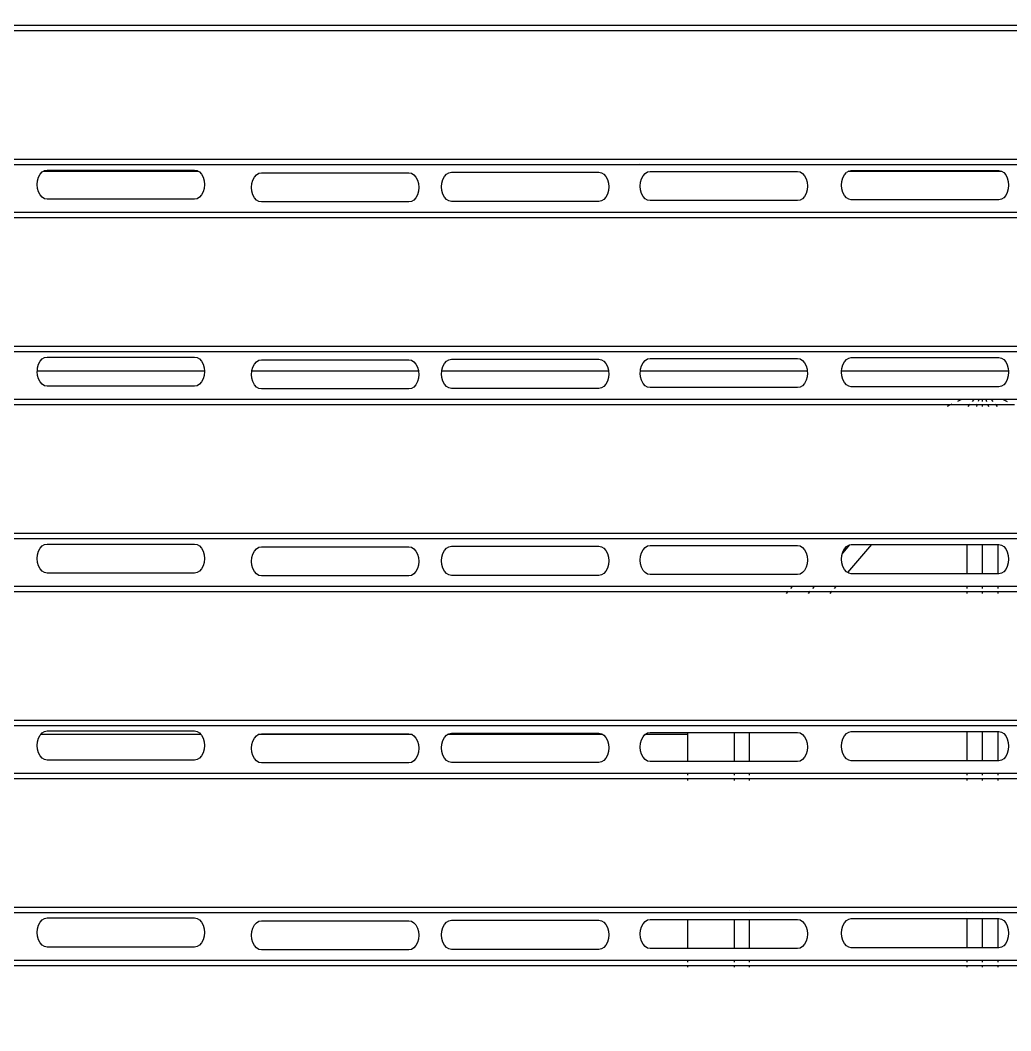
# Model space of a CAD drawing. Header units: inches. Extents: x 236662 to 497023, y -248575 to 81795.
# Drawn here: x 293274.3 to 293571.9, y -97910 to -97606.3 of the extents above; entities that cross this region are included whole.
import ezdxf

# ---------------------------------------------------------------- set-up
doc = ezdxf.new("R2010")
doc.units = ezdxf.units.IN
doc.header["$LTSCALE"] = 10
doc.header["$MEASUREMENT"] = 0
doc.layers.add('02. HP_BE TONG', color=1, linetype='Continuous', lineweight=35)
doc.layers.add('06. HP_THAY 1', color=134, linetype='Continuous', lineweight=15)
doc.layers.add('04. HP_CUA', color=153, linetype='Continuous')

# ---------------------------------------------------------------- blocks, each defined once
blk = doc.blocks.new('KHUNG TEN A-3')
at = {"layer": '02. HP_BE TONG', "color": 1, "const_width": 0.5}
blk.add_lwpolyline([(15, 5), (415, 5), (415, 292), (15, 292)], close=True, dxfattribs=at)
at = {"layer": '06. HP_THAY 1'}
blk.add_lwpolyline([(0, 297), (420, 297), (420, 0), (0, 0)], close=True, dxfattribs=at)
at = {"layer": 'Defpoints'}
blk.add_lwpolyline([(0, 0), (420, 0), (420, 297), (0, 297)], close=True, dxfattribs=at)

msp = doc.modelspace()

# ---------------------------------------------------------------- linework, layer by layer
at = {"layer": '04. HP_CUA'}
for p, q in [((293710.44, -97607.91), (293110.44, -97607.91)), ((293710.44, -97609.57), (293110.44, -97609.57)), ((295395.9, -97649.79), (292919.53, -97649.79)), ((293460.44, -97648.24), (293110.44, -97648.24)), ((293460.44, -97648.15), (293460.44, -97648.24)), ((293710.44, -97648.24), (293460.44, -97648.24)), ((293460.44, -97649.3), (293460.44, -97649.32)), ((293279.55, -97654.62), (293279.84, -97653.56)), ((293279.84, -97653.56), (293280.31, -97652.65)), ((293280.31, -97652.65), (293280.91, -97651.95)), ((293280.91, -97651.95), (293281.31, -97651.71)), ((293281.31, -97651.71), (293281.62, -97651.52)), ((293281.31, -97651.71), (293327.79, -97651.71)), ((293281.62, -97651.52), (293282.38, -97651.37)), ((293282.38, -97651.37), (293326.72, -97651.37)), ((293326.72, -97651.37), (293327.48, -97651.52)), ((293327.48, -97651.52), (293327.79, -97651.71)), ((293327.79, -97651.71), (293328.18, -97651.95)), ((293328.18, -97651.95), (293328.79, -97652.65)), ((293328.79, -97652.65), (293329.26, -97653.56)), ((293329.26, -97653.56), (293329.55, -97654.62)), ((293344.24, -97654.39), (293344.71, -97653.48)), ((293344.71, -97653.48), (293345.31, -97652.78)), ((293345.31, -97652.78), (293346.02, -97652.35)), ((293346.02, -97652.35), (293346.78, -97652.2)), ((293346.78, -97652.2), (293391.12, -97652.2)), ((293391.12, -97652.2), (293391.88, -97652.35)), ((293391.88, -97652.35), (293392.59, -97652.78)), ((293392.59, -97652.78), (293393.19, -97653.48)), ((293393.19, -97653.48), (293393.66, -97654.39)), ((293401.32, -97654.23), (293401.79, -97653.32)), ((293401.79, -97653.32), (293402.39, -97652.63)), ((293402.39, -97652.63), (293403.1, -97652.19)), ((293403.1, -97652.19), (293403.86, -97652.04)), ((293403.86, -97652.04), (293448.2, -97652.04)), ((293448.2, -97652.04), (293448.96, -97652.19)), ((293448.96, -97652.19), (293449.66, -97652.63)), ((293449.66, -97652.63), (293450.27, -97653.32)), ((293450.27, -97653.32), (293450.74, -97654.23)), ((293461.01, -97653.99), (293461.48, -97653.08)), ((293461.48, -97653.08), (293462.08, -97652.38)), ((293462.08, -97652.38), (293462.79, -97651.95)), ((293462.79, -97651.95), (293463.55, -97651.8)), ((293463.55, -97651.8), (293507.89, -97651.8)), ((293507.89, -97651.8), (293508.65, -97651.95)), ((293508.65, -97651.95), (293509.35, -97652.38)), ((293509.35, -97652.38), (293509.96, -97653.08)), ((293509.96, -97653.08), (293510.43, -97653.99)), ((293521.48, -97653.73), (293521.95, -97652.82)), ((293521.95, -97652.82), (293522.56, -97652.13)), ((293523.26, -97651.69), (293522.56, -97652.13)), ((293523.26, -97651.69), (293524.02, -97651.54)), ((293523.26, -97651.69), (293569.12, -97651.69)), ((293524.02, -97651.54), (293568.36, -97651.54)), ((293568.36, -97651.54), (293569.12, -97651.69)), ((293569.12, -97651.69), (293569.19, -97651.71)), ((293569.19, -97651.71), (293569.83, -97652.13)), ((293569.83, -97652.13), (293570.44, -97652.82)), ((293570.44, -97652.82), (293570.9, -97653.73)), ((293279.45, -97655.75), (293279.55, -97654.62)), ((293279.55, -97656.88), (293279.45, -97655.75)), ((293329.55, -97654.62), (293329.65, -97655.75)), ((293329.65, -97655.75), (293329.55, -97656.88)), ((293343.85, -97656.58), (293343.95, -97655.45)), ((293343.95, -97657.71), (293343.85, -97656.58)), ((293343.95, -97655.45), (293344.24, -97654.39)), ((293393.66, -97654.39), (293393.95, -97655.45)), ((293393.95, -97655.45), (293394.05, -97656.58)), ((293394.05, -97656.58), (293393.95, -97657.71)), ((293400.93, -97656.42), (293401.03, -97655.29)), ((293401.03, -97657.56), (293400.93, -97656.42)), ((293401.03, -97655.29), (293401.32, -97654.23)), ((293450.74, -97654.23), (293451.03, -97655.29)), ((293451.03, -97655.29), (293451.13, -97656.42)), ((293451.13, -97656.42), (293451.03, -97657.56)), ((293460.62, -97656.18), (293460.72, -97655.05)), ((293460.72, -97657.31), (293460.62, -97656.18)), ((293460.72, -97655.05), (293461.01, -97653.99)), ((293510.43, -97653.99), (293510.72, -97655.05)), ((293510.72, -97655.05), (293510.82, -97656.18)), ((293510.82, -97656.18), (293510.72, -97657.31)), ((293521.09, -97655.92), (293521.19, -97654.79)), ((293521.19, -97657.06), (293521.09, -97655.92)), ((293521.19, -97654.79), (293521.48, -97653.73)), ((293570.9, -97653.73), (293571.2, -97654.79)), ((293571.2, -97654.79), (293571.3, -97655.92)), ((293571.3, -97655.92), (293571.2, -97657.06)), ((293279.84, -97657.94), (293279.55, -97656.88)), ((293280.31, -97658.85), (293279.84, -97657.94)), ((293280.91, -97659.55), (293280.31, -97658.85)), ((293281.62, -97659.98), (293280.91, -97659.55)), ((293328.18, -97659.55), (293327.48, -97659.98)), ((293328.79, -97658.85), (293328.18, -97659.55)), ((293329.26, -97657.94), (293328.79, -97658.85)), ((293329.55, -97656.88), (293329.26, -97657.94)), ((293344.24, -97658.77), (293343.95, -97657.71)), ((293344.71, -97659.68), (293344.24, -97658.77)), ((293393.66, -97658.77), (293393.19, -97659.68)), ((293393.95, -97657.71), (293393.66, -97658.77)), ((293401.32, -97658.61), (293401.03, -97657.56)), ((293401.79, -97659.52), (293401.32, -97658.61)), ((293402.39, -97660.22), (293401.79, -97659.52)), ((293450.27, -97659.52), (293449.66, -97660.22)), ((293450.74, -97658.61), (293450.27, -97659.52)), ((293451.03, -97657.56), (293450.74, -97658.61)), ((293461.01, -97658.37), (293460.72, -97657.31)), ((293461.48, -97659.28), (293461.01, -97658.37)), ((293462.08, -97659.98), (293461.48, -97659.28)), ((293509.96, -97659.28), (293509.35, -97659.98)), ((293510.43, -97658.37), (293509.96, -97659.28)), ((293510.72, -97657.31), (293510.43, -97658.37)), ((293521.48, -97658.11), (293521.19, -97657.06)), ((293521.95, -97659.02), (293521.48, -97658.11)), ((293522.56, -97659.72), (293521.95, -97659.02)), ((293570.44, -97659.02), (293569.83, -97659.72)), ((293570.9, -97658.11), (293570.44, -97659.02)), ((293571.2, -97657.06), (293570.9, -97658.11)), ((293282.38, -97660.13), (293281.62, -97659.98)), ((293326.72, -97660.13), (293282.38, -97660.13)), ((293327.48, -97659.98), (293326.72, -97660.13)), ((293345.31, -97660.38), (293344.71, -97659.68)), ((293346.02, -97660.81), (293345.31, -97660.38)), ((293346.78, -97660.96), (293346.02, -97660.81)), ((293391.12, -97660.96), (293346.78, -97660.96)), ((293391.88, -97660.81), (293391.12, -97660.96)), ((293392.59, -97660.38), (293391.88, -97660.81)), ((293393.19, -97659.68), (293392.59, -97660.38)), ((293403.1, -97660.65), (293402.39, -97660.22)), ((293403.86, -97660.8), (293403.1, -97660.65)), ((293448.2, -97660.8), (293403.86, -97660.8)), ((293448.96, -97660.65), (293448.2, -97660.8)), ((293449.66, -97660.22), (293448.96, -97660.65)), ((293462.79, -97660.41), (293462.08, -97659.98)), ((293463.55, -97660.56), (293462.79, -97660.41)), ((293507.89, -97660.56), (293463.55, -97660.56)), ((293508.65, -97660.41), (293507.89, -97660.56)), ((293509.35, -97659.98), (293508.65, -97660.41)), ((293523.26, -97660.16), (293522.56, -97659.72)), ((293524.02, -97660.3), (293523.26, -97660.16)), ((293568.36, -97660.3), (293524.02, -97660.3)), ((293569.12, -97660.16), (293568.36, -97660.3)), ((293569.83, -97659.72), (293569.12, -97660.16)), ((295393.26, -97664.1), (292927.62, -97664.1)), ((295391.84, -97665.76), (292929.03, -97665.76)), ((295358.82, -97704.43), (292962.05, -97704.43)), ((295396.55, -97705.98), (292918.88, -97705.98)), ((293280.31, -97708.84), (293280.91, -97708.14)), ((293280.91, -97708.14), (293281.62, -97707.71)), ((293281.62, -97707.71), (293282.38, -97707.56)), ((293282.38, -97707.56), (293326.72, -97707.56)), ((293326.72, -97707.56), (293327.48, -97707.71)), ((293327.48, -97707.71), (293328.18, -97708.14)), ((293328.18, -97708.14), (293328.79, -97708.84)), ((293403.1, -97708.38), (293403.86, -97708.23)), ((293403.86, -97708.23), (293448.2, -97708.23)), ((293448.2, -97708.23), (293448.96, -97708.38)), ((293462.08, -97708.57), (293462.79, -97708.14)), ((293462.79, -97708.14), (293463.55, -97707.99)), ((293463.55, -97707.99), (293507.89, -97707.99)), ((293507.89, -97707.99), (293508.65, -97708.14)), ((293508.65, -97708.14), (293509.35, -97708.57)), ((293522.56, -97708.32), (293523.26, -97707.88)), ((293523.26, -97707.88), (293524.02, -97707.73)), ((293524.02, -97707.73), (293568.36, -97707.73)), ((293568.36, -97707.73), (293569.12, -97707.88)), ((293569.12, -97707.88), (293569.83, -97708.32)), ((293279.46, -97711.79), (293279.55, -97710.81)), ((293279.55, -97710.81), (293279.84, -97709.75)), ((293279.84, -97709.75), (293280.31, -97708.84)), ((293328.79, -97708.84), (293329.26, -97709.75)), ((293329.26, -97709.75), (293329.55, -97710.81)), ((293329.55, -97710.81), (293329.64, -97711.79)), ((293343.95, -97711.64), (293344.24, -97710.58)), ((293344.24, -97710.58), (293344.71, -97709.67)), ((293344.71, -97709.67), (293345.31, -97708.97)), ((293345.31, -97708.97), (293346.02, -97708.54)), ((293346.02, -97708.54), (293346.78, -97708.39)), ((293346.78, -97708.39), (293391.12, -97708.39)), ((293391.12, -97708.39), (293391.88, -97708.54)), ((293391.88, -97708.54), (293392.59, -97708.97)), ((293392.59, -97708.97), (293393.19, -97709.67)), ((293393.19, -97709.67), (293393.66, -97710.58)), ((293393.66, -97710.58), (293393.95, -97711.64)), ((293401.03, -97711.48), (293401.32, -97710.42)), ((293401.32, -97710.42), (293401.79, -97709.51)), ((293401.79, -97709.51), (293402.39, -97708.82)), ((293402.39, -97708.82), (293403.1, -97708.38)), ((293448.96, -97708.38), (293449.66, -97708.82)), ((293449.66, -97708.82), (293450.27, -97709.51)), ((293450.27, -97709.51), (293450.74, -97710.42)), ((293450.74, -97710.42), (293451.03, -97711.48)), ((293460.67, -97711.79), (293460.72, -97711.24)), ((293460.72, -97711.24), (293461.01, -97710.18)), ((293461.01, -97710.18), (293461.48, -97709.27)), ((293461.48, -97709.27), (293462.08, -97708.57)), ((293509.35, -97708.57), (293509.96, -97709.27)), ((293509.96, -97709.27), (293510.43, -97710.18)), ((293510.43, -97710.18), (293510.72, -97711.24)), ((293510.72, -97711.24), (293510.77, -97711.79)), ((293521.12, -97711.79), (293521.19, -97710.98)), ((293521.19, -97710.98), (293521.48, -97709.92)), ((293521.48, -97709.92), (293521.95, -97709.01)), ((293521.95, -97709.01), (293522.56, -97708.32)), ((293569.83, -97708.32), (293570.44, -97709.01)), ((293570.44, -97709.01), (293570.9, -97709.92)), ((293570.9, -97709.92), (293571.2, -97710.98)), ((293571.2, -97710.98), (293571.27, -97711.79)), ((293279.45, -97711.94), (293279.46, -97711.79)), ((293279.55, -97713.07), (293279.45, -97711.94)), ((293329.64, -97711.79), (293279.46, -97711.79)), ((293279.84, -97714.13), (293279.55, -97713.07)), ((293280.31, -97715.04), (293279.84, -97714.13)), ((293329.26, -97714.13), (293328.79, -97715.04)), ((293329.55, -97713.07), (293329.26, -97714.13)), ((293329.65, -97711.94), (293329.55, -97713.07)), ((293329.64, -97711.79), (293329.65, -97711.94)), ((293343.85, -97712.77), (293343.93, -97711.79)), ((293343.95, -97713.9), (293343.85, -97712.77)), ((293343.93, -97711.79), (293343.95, -97711.64)), ((293393.97, -97711.79), (293343.93, -97711.79)), ((293344.24, -97714.96), (293343.95, -97713.9)), ((293393.95, -97713.9), (293393.66, -97714.96)), ((293393.95, -97711.64), (293393.97, -97711.79)), ((293394.05, -97712.77), (293393.95, -97713.9)), ((293393.97, -97711.79), (293394.05, -97712.77)), ((293400.93, -97712.61), (293401, -97711.79)), ((293401.03, -97713.75), (293400.93, -97712.61)), ((293401, -97711.79), (293401.03, -97711.48)), ((293451.06, -97711.79), (293401, -97711.79)), ((293401.32, -97714.8), (293401.03, -97713.75)), ((293451.03, -97713.75), (293450.74, -97714.8)), ((293451.03, -97711.48), (293451.06, -97711.79)), ((293451.13, -97712.61), (293451.03, -97713.75)), ((293451.06, -97711.79), (293451.13, -97712.61)), ((293460.62, -97712.37), (293460.67, -97711.79)), ((293460.72, -97713.5), (293460.62, -97712.37)), ((293510.77, -97711.79), (293460.67, -97711.79)), ((293461.01, -97714.56), (293460.72, -97713.5)), ((293510.72, -97713.5), (293510.43, -97714.56)), ((293510.82, -97712.37), (293510.72, -97713.5)), ((293510.77, -97711.79), (293510.82, -97712.37)), ((293521.09, -97712.11), (293521.12, -97711.79)), ((293521.19, -97713.25), (293521.09, -97712.11)), ((293571.27, -97711.79), (293521.12, -97711.79)), ((293521.48, -97714.3), (293521.19, -97713.25)), ((293521.95, -97715.21), (293521.48, -97714.3)), ((293570.9, -97714.3), (293570.44, -97715.21)), ((293571.2, -97713.25), (293570.9, -97714.3)), ((293571.3, -97712.11), (293571.2, -97713.25)), ((293571.27, -97711.79), (293571.3, -97712.11)), ((293280.91, -97715.74), (293280.31, -97715.04)), ((293281.62, -97716.17), (293280.91, -97715.74)), ((293282.38, -97716.32), (293281.62, -97716.17)), ((293326.72, -97716.32), (293282.38, -97716.32)), ((293327.48, -97716.17), (293326.72, -97716.32)), ((293328.18, -97715.74), (293327.48, -97716.17)), ((293328.79, -97715.04), (293328.18, -97715.74)), ((293344.71, -97715.87), (293344.24, -97714.96)), ((293345.31, -97716.57), (293344.71, -97715.87)), ((293346.02, -97717), (293345.31, -97716.57)), ((293346.78, -97717.15), (293346.02, -97717)), ((293391.12, -97717.15), (293346.78, -97717.15)), ((293391.88, -97717), (293391.12, -97717.15)), ((293392.59, -97716.57), (293391.88, -97717)), ((293393.19, -97715.87), (293392.59, -97716.57)), ((293393.66, -97714.96), (293393.19, -97715.87)), ((293401.79, -97715.71), (293401.32, -97714.8)), ((293402.39, -97716.41), (293401.79, -97715.71)), ((293403.1, -97716.84), (293402.39, -97716.41)), ((293403.86, -97716.99), (293403.1, -97716.84)), ((293448.2, -97716.99), (293403.86, -97716.99)), ((293448.96, -97716.84), (293448.2, -97716.99)), ((293449.66, -97716.41), (293448.96, -97716.84)), ((293450.27, -97715.71), (293449.66, -97716.41)), ((293450.74, -97714.8), (293450.27, -97715.71)), ((293461.48, -97715.47), (293461.01, -97714.56)), ((293462.08, -97716.17), (293461.48, -97715.47)), ((293462.79, -97716.6), (293462.08, -97716.17)), ((293463.55, -97716.75), (293462.79, -97716.6)), ((293507.89, -97716.75), (293463.55, -97716.75)), ((293508.65, -97716.6), (293507.89, -97716.75)), ((293509.35, -97716.17), (293508.65, -97716.6)), ((293509.96, -97715.47), (293509.35, -97716.17)), ((293510.43, -97714.56), (293509.96, -97715.47)), ((293522.56, -97715.91), (293521.95, -97715.21)), ((293523.26, -97716.35), (293522.56, -97715.91)), ((293524.02, -97716.49), (293523.26, -97716.35)), ((293568.36, -97716.49), (293524.02, -97716.49)), ((293569.12, -97716.35), (293568.36, -97716.49)), ((293569.83, -97715.91), (293569.12, -97716.35)), ((293570.44, -97715.21), (293569.83, -97715.91)), ((293557.16, -97720.29), (292972.67, -97720.29)), ((293557.16, -97720.29), (293555.96, -97720.88)), ((293560.83, -97720.29), (293557.16, -97720.29)), ((293560.83, -97720.29), (293560.33, -97720.88)), ((293562.35, -97720.29), (293560.83, -97720.29)), ((293562.35, -97720.29), (293562.14, -97720.88)), ((293563.42, -97720.29), (293562.35, -97720.29)), ((293563.42, -97720.88), (293563.42, -97720.29)), ((293564.5, -97720.29), (293563.42, -97720.29)), ((293564.5, -97720.29), (293564.7, -97720.88)), ((293566.02, -97720.29), (293564.5, -97720.29)), ((293566.02, -97720.29), (293566.52, -97720.88)), ((293569.68, -97720.29), (293566.02, -97720.29)), ((293569.68, -97720.29), (293570.89, -97720.88)), ((294154.18, -97720.29), (293569.68, -97720.29)), ((293553.74, -97721.95), (292976.09, -97721.95)), ((293553.74, -97721.95), (293552.84, -97722.39)), ((293554.24, -97721.71), (293553.74, -97721.95)), ((293559.41, -97721.95), (293553.74, -97721.95)), ((293559.41, -97721.95), (293559.04, -97722.39)), ((293559.62, -97721.71), (293559.41, -97721.95)), ((293561.76, -97721.95), (293559.41, -97721.95)), ((293561.76, -97721.95), (293561.61, -97722.39)), ((293561.85, -97721.71), (293561.76, -97721.95)), ((293563.42, -97721.95), (293561.76, -97721.95)), ((293563.42, -97721.95), (293563.42, -97721.71)), ((293563.42, -97722.39), (293563.42, -97721.95)), ((293565.08, -97721.95), (293563.42, -97721.95)), ((293565, -97721.71), (293565.08, -97721.95)), ((293565.08, -97721.95), (293565.24, -97722.39)), ((293567.43, -97721.95), (293565.08, -97721.95)), ((293567.23, -97721.71), (293567.43, -97721.95)), ((293567.43, -97721.95), (293567.81, -97722.39)), ((293573.1, -97721.95), (293567.43, -97721.95)), ((295396.55, -97762.17), (292918.88, -97762.17)), ((293519.8, -97760.62), (293010.03, -97760.62)), ((293519.88, -97760.53), (293519.8, -97760.62)), ((293526.39, -97760.62), (293519.8, -97760.62)), ((293526.47, -97760.53), (293526.39, -97760.62)), ((293532.99, -97760.62), (293526.39, -97760.62)), ((293532.99, -97760.62), (293533.07, -97760.53)), ((293558.76, -97760.62), (293532.99, -97760.62)), ((293558.76, -97760.53), (293558.76, -97760.62)), ((293563.42, -97760.62), (293558.76, -97760.62)), ((293563.42, -97760.62), (293563.42, -97760.53)), ((293568.09, -97760.62), (293563.42, -97760.62)), ((293568.09, -97760.53), (293568.09, -97760.62)), ((293593.86, -97760.62), (293568.09, -97760.62)), ((293279.84, -97765.94), (293280.31, -97765.03)), ((293280.31, -97765.03), (293280.91, -97764.33)), ((293280.91, -97764.33), (293281.62, -97763.9)), ((293281.62, -97763.9), (293282.38, -97763.75)), ((293282.38, -97763.75), (293326.72, -97763.75)), ((293326.72, -97763.75), (293327.48, -97763.9)), ((293327.48, -97763.9), (293328.18, -97764.33)), ((293328.18, -97764.33), (293328.79, -97765.03)), ((293328.79, -97765.03), (293329.26, -97765.94)), ((293344.24, -97766.77), (293344.71, -97765.86)), ((293344.71, -97765.86), (293345.31, -97765.16)), ((293345.31, -97765.16), (293346.02, -97764.73)), ((293346.02, -97764.73), (293346.78, -97764.58)), ((293346.78, -97764.58), (293391.12, -97764.58)), ((293391.12, -97764.58), (293391.88, -97764.73)), ((293391.88, -97764.73), (293392.59, -97765.16)), ((293392.59, -97765.16), (293393.19, -97765.86)), ((293393.19, -97765.86), (293393.66, -97766.77)), ((293401.32, -97766.61), (293401.79, -97765.7)), ((293401.79, -97765.7), (293402.39, -97765.01)), ((293402.39, -97765.01), (293403.1, -97764.57)), ((293403.1, -97764.57), (293403.86, -97764.42)), ((293403.86, -97764.42), (293448.2, -97764.42)), ((293448.2, -97764.42), (293448.96, -97764.57)), ((293448.96, -97764.57), (293449.66, -97765.01)), ((293449.66, -97765.01), (293450.27, -97765.7)), ((293450.27, -97765.7), (293450.74, -97766.61)), ((293461.01, -97766.37), (293461.48, -97765.46)), ((293461.48, -97765.46), (293462.08, -97764.76)), ((293462.08, -97764.76), (293462.79, -97764.33)), ((293462.79, -97764.33), (293463.55, -97764.18)), ((293463.55, -97764.18), (293507.89, -97764.18)), ((293507.89, -97764.18), (293508.65, -97764.33)), ((293508.65, -97764.33), (293509.35, -97764.76)), ((293509.35, -97764.76), (293509.96, -97765.46)), ((293509.96, -97765.46), (293510.43, -97766.37)), ((293523.49, -97764.02), (293521.38, -97766.5)), ((293521.48, -97766.11), (293521.95, -97765.2)), ((293521.95, -97765.2), (293522.56, -97764.51)), ((293522.56, -97764.51), (293523.26, -97764.07)), ((293522.97, -97772.35), (293530.17, -97763.92)), ((293523.26, -97764.07), (293523.49, -97764.02)), ((293523.49, -97764.02), (293524.02, -97763.92)), ((293524.02, -97763.92), (293530.17, -97763.92)), ((293530.17, -97763.92), (293558.76, -97763.92)), ((293558.76, -97763.92), (293558.76, -97772.68)), ((293558.76, -97763.92), (293563.42, -97763.92)), ((293563.42, -97772.68), (293563.42, -97763.92)), ((293563.42, -97763.92), (293568.09, -97763.92)), ((293568.09, -97763.92), (293568.09, -97772.69)), ((293568.09, -97763.92), (293568.36, -97763.92)), ((293568.36, -97763.92), (293569.12, -97764.07)), ((293569.12, -97764.07), (293569.83, -97764.51)), ((293569.83, -97764.51), (293570.44, -97765.2)), ((293570.44, -97765.2), (293570.9, -97766.11)), ((293279.45, -97768.13), (293279.55, -97767)), ((293279.55, -97769.26), (293279.45, -97768.13)), ((293279.55, -97767), (293279.84, -97765.94)), ((293329.26, -97765.94), (293329.55, -97767)), ((293329.55, -97767), (293329.65, -97768.13)), ((293329.65, -97768.13), (293329.55, -97769.26)), ((293343.85, -97768.96), (293343.95, -97767.83)), ((293343.95, -97770.09), (293343.85, -97768.96)), ((293343.95, -97767.83), (293344.24, -97766.77)), ((293393.66, -97766.77), (293393.95, -97767.83)), ((293393.95, -97767.83), (293394.05, -97768.96)), ((293394.05, -97768.96), (293393.95, -97770.09)), ((293400.93, -97768.8), (293401.03, -97767.67)), ((293401.03, -97769.94), (293400.93, -97768.8)), ((293401.03, -97767.67), (293401.32, -97766.61)), ((293450.74, -97766.61), (293451.03, -97767.67)), ((293451.03, -97767.67), (293451.13, -97768.8)), ((293451.13, -97768.8), (293451.03, -97769.94)), ((293460.62, -97768.56), (293460.72, -97767.43)), ((293460.72, -97769.69), (293460.62, -97768.56)), ((293460.72, -97767.43), (293461.01, -97766.37)), ((293510.43, -97766.37), (293510.72, -97767.43)), ((293510.72, -97767.43), (293510.82, -97768.56)), ((293510.82, -97768.56), (293510.72, -97769.69)), ((293521.09, -97768.3), (293521.19, -97767.17)), ((293521.19, -97769.44), (293521.09, -97768.3)), ((293521.19, -97767.17), (293521.38, -97766.5)), ((293521.38, -97766.5), (293521.48, -97766.11)), ((293570.9, -97766.11), (293571.2, -97767.17)), ((293571.2, -97767.17), (293571.3, -97768.3)), ((293571.3, -97768.3), (293571.2, -97769.44)), ((293279.84, -97770.32), (293279.55, -97769.26)), ((293280.31, -97771.23), (293279.84, -97770.32)), ((293280.91, -97771.93), (293280.31, -97771.23)), ((293281.62, -97772.36), (293280.91, -97771.93)), ((293328.18, -97771.93), (293327.48, -97772.36)), ((293328.79, -97771.23), (293328.18, -97771.93)), ((293329.26, -97770.32), (293328.79, -97771.23)), ((293329.55, -97769.26), (293329.26, -97770.32)), ((293344.24, -97771.15), (293343.95, -97770.09)), ((293344.71, -97772.06), (293344.24, -97771.15)), ((293393.66, -97771.15), (293393.19, -97772.06)), ((293393.95, -97770.09), (293393.66, -97771.15)), ((293401.32, -97770.99), (293401.03, -97769.94)), ((293401.79, -97771.9), (293401.32, -97770.99)), ((293402.39, -97772.6), (293401.79, -97771.9)), ((293450.27, -97771.9), (293449.66, -97772.6)), ((293450.74, -97770.99), (293450.27, -97771.9)), ((293451.03, -97769.94), (293450.74, -97770.99)), ((293461.01, -97770.75), (293460.72, -97769.69)), ((293461.48, -97771.66), (293461.01, -97770.75)), ((293462.08, -97772.36), (293461.48, -97771.66)), ((293509.96, -97771.66), (293509.35, -97772.36)), ((293510.43, -97770.75), (293509.96, -97771.66)), ((293510.72, -97769.69), (293510.43, -97770.75)), ((293521.48, -97770.49), (293521.19, -97769.44)), ((293521.95, -97771.4), (293521.48, -97770.49)), ((293522.56, -97772.1), (293521.95, -97771.4)), ((293570.44, -97771.4), (293569.83, -97772.1)), ((293570.9, -97770.49), (293570.44, -97771.4)), ((293571.2, -97769.44), (293570.9, -97770.49)), ((293282.38, -97772.51), (293281.62, -97772.36)), ((293326.72, -97772.51), (293282.38, -97772.51)), ((293327.48, -97772.36), (293326.72, -97772.51)), ((293345.31, -97772.76), (293344.71, -97772.06)), ((293346.02, -97773.19), (293345.31, -97772.76)), ((293346.78, -97773.34), (293346.02, -97773.19)), ((293391.12, -97773.34), (293346.78, -97773.34)), ((293391.88, -97773.19), (293391.12, -97773.34)), ((293392.59, -97772.76), (293391.88, -97773.19)), ((293393.19, -97772.06), (293392.59, -97772.76)), ((293403.1, -97773.03), (293402.39, -97772.6)), ((293403.86, -97773.18), (293403.1, -97773.03)), ((293448.2, -97773.18), (293403.86, -97773.18)), ((293448.96, -97773.03), (293448.2, -97773.18)), ((293449.66, -97772.6), (293448.96, -97773.03)), ((293462.79, -97772.79), (293462.08, -97772.36)), ((293463.55, -97772.94), (293462.79, -97772.79)), ((293507.89, -97772.94), (293463.55, -97772.94)), ((293508.65, -97772.79), (293507.89, -97772.94)), ((293509.35, -97772.36), (293508.65, -97772.79)), ((293522.97, -97772.35), (293522.56, -97772.1)), ((293523.26, -97772.54), (293522.97, -97772.35)), ((293524.02, -97772.68), (293523.26, -97772.54)), ((293558.76, -97772.68), (293524.02, -97772.68)), ((293563.42, -97772.68), (293558.76, -97772.68)), ((293568.09, -97772.69), (293563.42, -97772.68)), ((293568.36, -97772.68), (293568.09, -97772.69)), ((293569.12, -97772.54), (293568.36, -97772.68)), ((293569.83, -97772.1), (293569.12, -97772.54)), ((293506.25, -97776.48), (293023.58, -97776.48)), ((293505.04, -97777.9), (293504.84, -97778.14)), ((293506.25, -97776.48), (293505.75, -97777.07)), ((293512.85, -97776.48), (293506.25, -97776.48)), ((293511.64, -97777.9), (293511.43, -97778.14)), ((293512.85, -97776.48), (293512.35, -97777.07)), ((293519.45, -97776.48), (293512.85, -97776.48)), ((293518.03, -97778.14), (293518.24, -97777.9)), ((293518.95, -97777.07), (293519.45, -97776.48)), ((293558.76, -97776.48), (293519.45, -97776.48)), ((293558.76, -97776.48), (293558.76, -97777.07)), ((293563.42, -97776.48), (293558.76, -97776.48)), ((293558.76, -97777.9), (293558.76, -97778.14)), ((293563.42, -97777.07), (293563.42, -97776.48)), ((293568.09, -97776.48), (293563.42, -97776.48)), ((293563.42, -97778.14), (293563.42, -97777.9)), ((293568.09, -97776.48), (293568.09, -97777.07)), ((293607.4, -97776.48), (293568.09, -97776.48)), ((293568.09, -97777.9), (293568.09, -97778.14)), ((293504.84, -97778.14), (293025, -97778.14)), ((293504.84, -97778.14), (293504.46, -97778.58)), ((293511.43, -97778.14), (293504.84, -97778.14)), ((293511.43, -97778.14), (293511.06, -97778.58)), ((293518.03, -97778.14), (293511.43, -97778.14)), ((293517.65, -97778.58), (293518.03, -97778.14)), ((293558.76, -97778.14), (293518.03, -97778.14)), ((293558.76, -97778.14), (293558.76, -97778.58)), ((293563.42, -97778.14), (293558.76, -97778.14)), ((293563.42, -97778.58), (293563.42, -97778.14)), ((293568.09, -97778.14), (293563.42, -97778.14)), ((293568.09, -97778.14), (293568.09, -97778.58)), ((293608.82, -97778.14), (293568.09, -97778.14)), ((293474.8, -97816.81), (293055.03, -97816.81)), ((293474.8, -97816.72), (293474.8, -97816.81)), ((293488.8, -97816.81), (293474.8, -97816.81)), ((293488.8, -97816.72), (293488.8, -97816.81)), ((293493.46, -97816.81), (293488.8, -97816.81)), ((293493.46, -97816.81), (293493.46, -97816.72)), ((293558.76, -97816.81), (293493.46, -97816.81)), ((293558.76, -97816.72), (293558.76, -97816.81)), ((293563.42, -97816.81), (293558.76, -97816.81)), ((293563.42, -97816.81), (293563.42, -97816.72)), ((293568.09, -97816.81), (293563.42, -97816.81)), ((293568.09, -97816.72), (293568.09, -97816.81)), ((293633.39, -97816.81), (293568.09, -97816.81)), ((295396.55, -97818.36), (292918.88, -97818.36)), ((293280.47, -97821.04), (293280.91, -97820.52)), ((293280.91, -97820.52), (293281.62, -97820.09)), ((293281.62, -97820.09), (293282.38, -97819.94)), ((293282.38, -97819.94), (293326.72, -97819.94)), ((293326.72, -97819.94), (293327.48, -97820.09)), ((293327.48, -97820.09), (293328.18, -97820.52)), ((293328.18, -97820.52), (293328.63, -97821.04)), ((293462.08, -97820.95), (293462.79, -97820.52)), ((293462.79, -97820.52), (293463.55, -97820.37)), ((293463.55, -97820.37), (293474.8, -97820.37)), ((293474.8, -97820.37), (293474.8, -97821.04)), ((293474.8, -97820.37), (293488.8, -97820.37)), ((293488.8, -97820.37), (293488.8, -97829.13)), ((293488.8, -97820.37), (293493.46, -97820.37)), ((293493.46, -97829.13), (293493.46, -97820.37)), ((293493.46, -97820.37), (293507.89, -97820.37)), ((293507.89, -97820.37), (293508.65, -97820.52)), ((293508.65, -97820.52), (293509.35, -97820.95)), ((293522.56, -97820.7), (293523.26, -97820.26)), ((293523.26, -97820.26), (293524.02, -97820.11)), ((293524.02, -97820.11), (293558.76, -97820.11)), ((293558.76, -97820.11), (293563.42, -97820.09)), ((293558.76, -97820.11), (293558.76, -97828.87)), ((293563.42, -97828.87), (293563.42, -97820.09)), ((293563.42, -97820.09), (293568.09, -97820.11)), ((293568.09, -97820.11), (293568.09, -97828.87)), ((293568.09, -97820.11), (293568.36, -97820.11)), ((293568.36, -97820.11), (293569.12, -97820.26)), ((293569.12, -97820.26), (293569.83, -97820.7)), ((293279.45, -97824.32), (293279.55, -97823.19)), ((293279.55, -97823.19), (293279.84, -97822.13)), ((293279.84, -97822.13), (293280.31, -97821.22)), ((293280.31, -97821.22), (293280.47, -97821.04)), ((293328.63, -97821.04), (293280.47, -97821.04)), ((293328.63, -97821.04), (293328.79, -97821.22)), ((293328.79, -97821.22), (293329.26, -97822.13)), ((293329.26, -97822.13), (293329.55, -97823.19)), ((293329.55, -97823.19), (293329.65, -97824.32)), ((293343.95, -97824.02), (293344.24, -97822.96)), ((293344.24, -97822.96), (293344.71, -97822.05)), ((293344.71, -97822.05), (293345.31, -97821.35)), ((293345.31, -97821.35), (293345.83, -97821.04)), ((293345.83, -97821.04), (293346.02, -97820.92)), ((293392.08, -97821.04), (293345.83, -97821.04)), ((293346.02, -97820.92), (293346.78, -97820.77)), ((293346.78, -97820.77), (293391.12, -97820.77)), ((293391.12, -97820.77), (293391.88, -97820.92)), ((293391.88, -97820.92), (293392.08, -97821.04)), ((293392.08, -97821.04), (293392.59, -97821.35)), ((293392.59, -97821.35), (293393.19, -97822.05)), ((293393.19, -97822.05), (293393.66, -97822.96)), ((293393.66, -97822.96), (293393.95, -97824.02)), ((293401.03, -97823.86), (293401.32, -97822.8)), ((293401.32, -97822.8), (293401.79, -97821.89)), ((293401.79, -97821.89), (293402.39, -97821.2)), ((293402.39, -97821.2), (293402.65, -97821.04)), ((293402.65, -97821.04), (293403.1, -97820.76)), ((293449.41, -97821.04), (293402.65, -97821.04)), ((293403.1, -97820.76), (293403.86, -97820.61)), ((293403.86, -97820.61), (293448.2, -97820.61)), ((293448.2, -97820.61), (293448.96, -97820.76)), ((293448.96, -97820.76), (293449.41, -97821.04)), ((293449.41, -97821.04), (293449.66, -97821.2)), ((293449.66, -97821.2), (293450.27, -97821.89)), ((293450.27, -97821.89), (293450.74, -97822.8)), ((293450.74, -97822.8), (293451.03, -97823.86)), ((293460.62, -97824.75), (293460.72, -97823.62)), ((293460.72, -97823.62), (293461.01, -97822.56)), ((293461.01, -97822.56), (293461.48, -97821.65)), ((293461.48, -97821.65), (293462.01, -97821.04)), ((293462.01, -97821.04), (293462.08, -97820.95)), ((293474.8, -97821.04), (293462.01, -97821.04)), ((293474.8, -97821.04), (293474.8, -97829.13)), ((293509.35, -97820.95), (293509.96, -97821.65)), ((293509.96, -97821.65), (293510.43, -97822.56)), ((293510.43, -97822.56), (293510.72, -97823.62)), ((293510.72, -97823.62), (293510.82, -97824.75)), ((293521.09, -97824.49), (293521.19, -97823.36)), ((293521.19, -97823.36), (293521.48, -97822.3)), ((293521.48, -97822.3), (293521.95, -97821.39)), ((293521.95, -97821.39), (293522.56, -97820.7)), ((293569.83, -97820.7), (293570.44, -97821.39)), ((293570.44, -97821.39), (293570.9, -97822.3)), ((293570.9, -97822.3), (293571.2, -97823.36)), ((293571.2, -97823.36), (293571.3, -97824.49)), ((293279.55, -97825.45), (293279.45, -97824.32)), ((293279.84, -97826.51), (293279.55, -97825.45)), ((293280.31, -97827.42), (293279.84, -97826.51)), ((293329.26, -97826.51), (293328.79, -97827.42)), ((293329.55, -97825.45), (293329.26, -97826.51)), ((293329.65, -97824.32), (293329.55, -97825.45)), ((293343.85, -97825.15), (293343.95, -97824.02)), ((293343.95, -97826.28), (293343.85, -97825.15)), ((293344.24, -97827.34), (293343.95, -97826.28)), ((293393.95, -97826.28), (293393.66, -97827.34)), ((293393.95, -97824.02), (293394.05, -97825.15)), ((293394.05, -97825.15), (293393.95, -97826.28)), ((293400.93, -97824.99), (293401.03, -97823.86)), ((293401.03, -97826.13), (293400.93, -97824.99)), ((293401.32, -97827.18), (293401.03, -97826.13)), ((293451.03, -97826.13), (293450.74, -97827.18)), ((293451.03, -97823.86), (293451.13, -97824.99)), ((293451.13, -97824.99), (293451.03, -97826.13)), ((293460.72, -97825.88), (293460.62, -97824.75)), ((293461.01, -97826.94), (293460.72, -97825.88)), ((293510.72, -97825.88), (293510.43, -97826.94)), ((293510.82, -97824.75), (293510.72, -97825.88)), ((293521.19, -97825.63), (293521.09, -97824.49)), ((293521.48, -97826.68), (293521.19, -97825.63)), ((293571.2, -97825.63), (293570.9, -97826.68)), ((293571.3, -97824.49), (293571.2, -97825.63)), ((293280.91, -97828.12), (293280.31, -97827.42)), ((293281.62, -97828.55), (293280.91, -97828.12)), ((293282.38, -97828.7), (293281.62, -97828.55)), ((293326.72, -97828.7), (293282.38, -97828.7)), ((293327.48, -97828.55), (293326.72, -97828.7)), ((293328.18, -97828.12), (293327.48, -97828.55)), ((293328.79, -97827.42), (293328.18, -97828.12)), ((293344.71, -97828.25), (293344.24, -97827.34)), ((293345.31, -97828.95), (293344.71, -97828.25)), ((293346.02, -97829.38), (293345.31, -97828.95)), ((293346.78, -97829.53), (293346.02, -97829.38)), ((293391.12, -97829.53), (293346.78, -97829.53)), ((293391.88, -97829.38), (293391.12, -97829.53)), ((293392.59, -97828.95), (293391.88, -97829.38)), ((293393.19, -97828.25), (293392.59, -97828.95)), ((293393.66, -97827.34), (293393.19, -97828.25)), ((293401.79, -97828.09), (293401.32, -97827.18)), ((293402.39, -97828.79), (293401.79, -97828.09)), ((293403.1, -97829.22), (293402.39, -97828.79)), ((293403.86, -97829.37), (293403.1, -97829.22)), ((293448.2, -97829.37), (293403.86, -97829.37)), ((293448.96, -97829.22), (293448.2, -97829.37)), ((293449.66, -97828.79), (293448.96, -97829.22)), ((293450.27, -97828.09), (293449.66, -97828.79)), ((293450.74, -97827.18), (293450.27, -97828.09)), ((293461.48, -97827.85), (293461.01, -97826.94)), ((293462.08, -97828.55), (293461.48, -97827.85)), ((293462.79, -97828.98), (293462.08, -97828.55)), ((293463.55, -97829.13), (293462.79, -97828.98)), ((293474.8, -97829.13), (293463.55, -97829.13)), ((293488.8, -97829.13), (293474.8, -97829.13)), ((293493.46, -97829.13), (293488.8, -97829.13)), ((293507.89, -97829.13), (293493.46, -97829.13)), ((293508.65, -97828.98), (293507.89, -97829.13)), ((293509.35, -97828.55), (293508.65, -97828.98)), ((293509.96, -97827.85), (293509.35, -97828.55)), ((293510.43, -97826.94), (293509.96, -97827.85)), ((293521.95, -97827.59), (293521.48, -97826.68)), ((293522.56, -97828.29), (293521.95, -97827.59)), ((293523.26, -97828.73), (293522.56, -97828.29)), ((293524.02, -97828.87), (293523.26, -97828.73)), ((293558.76, -97828.87), (293524.02, -97828.87)), ((293563.42, -97828.87), (293558.76, -97828.87)), ((293568.09, -97828.87), (293563.42, -97828.87)), ((293568.36, -97828.87), (293568.09, -97828.87)), ((293569.12, -97828.73), (293568.36, -97828.87)), ((293569.83, -97828.29), (293569.12, -97828.73)), ((293570.44, -97827.59), (293569.83, -97828.29)), ((293570.9, -97826.68), (293570.44, -97827.59)), ((293474.8, -97832.67), (293055.03, -97832.67)), ((293474.8, -97832.67), (293474.8, -97833.26)), ((293488.8, -97832.67), (293474.8, -97832.67)), ((293488.8, -97832.67), (293488.8, -97833.26)), ((293493.46, -97832.67), (293488.8, -97832.67)), ((293493.46, -97833.26), (293493.46, -97832.67)), ((293558.76, -97832.67), (293493.46, -97832.67)), ((293558.76, -97832.67), (293558.76, -97833.26)), ((293563.42, -97832.67), (293558.76, -97832.67)), ((293563.42, -97833.26), (293563.42, -97832.67)), ((293568.09, -97832.67), (293563.42, -97832.67)), ((293568.09, -97832.67), (293568.09, -97833.26)), ((293633.39, -97832.67), (293568.09, -97832.67)), ((293474.8, -97834.33), (293055.03, -97834.33)), ((293474.8, -97834.09), (293474.8, -97834.33)), ((293474.8, -97834.33), (293474.8, -97834.77)), ((293488.8, -97834.33), (293474.8, -97834.33)), ((293488.8, -97834.09), (293488.8, -97834.33)), ((293488.8, -97834.33), (293488.8, -97834.77)), ((293493.46, -97834.33), (293488.8, -97834.33)), ((293493.46, -97834.33), (293493.46, -97834.09)), ((293493.46, -97834.77), (293493.46, -97834.33)), ((293558.76, -97834.33), (293493.46, -97834.33)), ((293558.76, -97834.09), (293558.76, -97834.33)), ((293558.76, -97834.33), (293558.76, -97834.77)), ((293563.42, -97834.33), (293558.76, -97834.33)), ((293563.42, -97834.33), (293563.42, -97834.09)), ((293563.42, -97834.77), (293563.42, -97834.33)), ((293568.09, -97834.33), (293563.42, -97834.33)), ((293568.09, -97834.09), (293568.09, -97834.33)), ((293568.09, -97834.33), (293568.09, -97834.77)), ((293633.39, -97834.33), (293568.09, -97834.33)), ((295396.55, -97874.55), (292918.88, -97874.55)), ((293474.8, -97873), (293055.03, -97873)), ((293474.8, -97872.91), (293474.8, -97873)), ((293488.8, -97873), (293474.8, -97873)), ((293488.8, -97872.91), (293488.8, -97873)), ((293493.46, -97873), (293488.8, -97873)), ((293493.46, -97873), (293493.46, -97872.91)), ((293558.76, -97873), (293493.46, -97873)), ((293493.46, -97874.01), (293493.46, -97873.99)), ((293558.76, -97872.91), (293558.76, -97873)), ((293563.42, -97873), (293558.76, -97873)), ((293558.76, -97874.09), (293558.76, -97874.12)), ((293563.42, -97873), (293563.42, -97872.91)), ((293568.09, -97873), (293563.42, -97873)), ((293563.42, -97874.13), (293563.42, -97874.1)), ((293568.09, -97872.91), (293568.09, -97873)), ((293633.39, -97873), (293568.09, -97873)), ((293568.09, -97874.11), (293568.09, -97874.13)), ((293279.84, -97878.32), (293280.31, -97877.41)), ((293280.31, -97877.41), (293280.91, -97876.71)), ((293280.91, -97876.71), (293281.62, -97876.28)), ((293281.62, -97876.28), (293282.38, -97876.13)), ((293282.38, -97876.13), (293326.72, -97876.13)), ((293326.72, -97876.13), (293327.48, -97876.28)), ((293327.48, -97876.28), (293328.18, -97876.71)), ((293328.18, -97876.71), (293328.79, -97877.41)), ((293328.79, -97877.41), (293329.26, -97878.32)), ((293344.24, -97879.15), (293344.71, -97878.24)), ((293344.71, -97878.24), (293345.31, -97877.54)), ((293345.31, -97877.54), (293346.02, -97877.11)), ((293346.02, -97877.11), (293346.78, -97876.96)), ((293346.78, -97876.96), (293391.12, -97876.96)), ((293391.12, -97876.96), (293391.88, -97877.11)), ((293391.88, -97877.11), (293392.59, -97877.54)), ((293392.59, -97877.54), (293393.19, -97878.24)), ((293393.19, -97878.24), (293393.66, -97879.15)), ((293401.32, -97878.99), (293401.79, -97878.08)), ((293401.79, -97878.08), (293402.39, -97877.39)), ((293402.39, -97877.39), (293403.1, -97876.95)), ((293403.1, -97876.95), (293403.86, -97876.8)), ((293403.86, -97876.8), (293448.2, -97876.8)), ((293448.2, -97876.8), (293448.96, -97876.95)), ((293448.96, -97876.95), (293449.66, -97877.39)), ((293449.66, -97877.39), (293450.27, -97878.08)), ((293450.27, -97878.08), (293450.74, -97878.99)), ((293461.01, -97878.75), (293461.48, -97877.84)), ((293461.48, -97877.84), (293462.08, -97877.14)), ((293462.08, -97877.14), (293462.79, -97876.71)), ((293462.79, -97876.71), (293463.55, -97876.56)), ((293463.55, -97876.56), (293474.8, -97876.56)), ((293474.8, -97876.56), (293474.8, -97885.32)), ((293474.8, -97876.56), (293488.8, -97876.56)), ((293488.8, -97876.56), (293488.8, -97885.32)), ((293488.8, -97876.56), (293493.46, -97876.56)), ((293493.46, -97885.32), (293493.46, -97876.56)), ((293493.46, -97876.56), (293507.89, -97876.56)), ((293507.89, -97876.56), (293508.65, -97876.71)), ((293508.65, -97876.71), (293509.35, -97877.14)), ((293509.35, -97877.14), (293509.96, -97877.84)), ((293509.96, -97877.84), (293510.43, -97878.75)), ((293521.48, -97878.49), (293521.95, -97877.58)), ((293521.95, -97877.58), (293522.56, -97876.89)), ((293522.56, -97876.89), (293523.26, -97876.45)), ((293523.26, -97876.45), (293524.02, -97876.3)), ((293524.02, -97876.3), (293558.76, -97876.3)), ((293558.76, -97876.3), (293558.76, -97885.06)), ((293558.76, -97876.3), (293563.42, -97876.3)), ((293563.42, -97885.06), (293563.42, -97876.3)), ((293563.42, -97876.3), (293568.09, -97876.3)), ((293568.09, -97876.3), (293568.09, -97885.07)), ((293568.09, -97876.3), (293568.36, -97876.3)), ((293568.36, -97876.3), (293569.12, -97876.45)), ((293569.12, -97876.45), (293569.83, -97876.89)), ((293569.83, -97876.89), (293570.44, -97877.58)), ((293570.44, -97877.58), (293570.9, -97878.49)), ((293279.45, -97880.51), (293279.55, -97879.38)), ((293279.55, -97881.64), (293279.45, -97880.51)), ((293279.55, -97879.38), (293279.84, -97878.32)), ((293329.26, -97878.32), (293329.55, -97879.38)), ((293329.55, -97879.38), (293329.65, -97880.51)), ((293329.65, -97880.51), (293329.55, -97881.64)), ((293343.85, -97881.34), (293343.95, -97880.21)), ((293343.95, -97880.21), (293344.24, -97879.15)), ((293393.66, -97879.15), (293393.95, -97880.21)), ((293393.95, -97880.21), (293394.05, -97881.34)), ((293400.93, -97881.18), (293401.03, -97880.05)), ((293401.03, -97882.32), (293400.93, -97881.18)), ((293401.03, -97880.05), (293401.32, -97878.99)), ((293450.74, -97878.99), (293451.03, -97880.05)), ((293451.03, -97880.05), (293451.13, -97881.18)), ((293451.13, -97881.18), (293451.03, -97882.32)), ((293460.62, -97880.94), (293460.72, -97879.81)), ((293460.72, -97882.07), (293460.62, -97880.94)), ((293460.72, -97879.81), (293461.01, -97878.75)), ((293510.43, -97878.75), (293510.72, -97879.81)), ((293510.72, -97879.81), (293510.82, -97880.94)), ((293510.82, -97880.94), (293510.72, -97882.07)), ((293521.09, -97880.68), (293521.19, -97879.55)), ((293521.19, -97881.82), (293521.09, -97880.68)), ((293521.19, -97879.55), (293521.48, -97878.49)), ((293570.9, -97878.49), (293571.2, -97879.55)), ((293571.2, -97879.55), (293571.3, -97880.68)), ((293571.3, -97880.68), (293571.2, -97881.82)), ((293279.84, -97882.7), (293279.55, -97881.64)), ((293280.31, -97883.61), (293279.84, -97882.7)), ((293280.91, -97884.31), (293280.31, -97883.61)), ((293281.62, -97884.74), (293280.91, -97884.31)), ((293328.18, -97884.31), (293327.48, -97884.74)), ((293328.79, -97883.61), (293328.18, -97884.31)), ((293329.26, -97882.7), (293328.79, -97883.61)), ((293329.55, -97881.64), (293329.26, -97882.7)), ((293343.95, -97882.47), (293343.85, -97881.34)), ((293344.24, -97883.53), (293343.95, -97882.47)), ((293344.71, -97884.44), (293344.24, -97883.53)), ((293393.66, -97883.53), (293393.19, -97884.44)), ((293393.95, -97882.47), (293393.66, -97883.53)), ((293394.05, -97881.34), (293393.95, -97882.47)), ((293401.32, -97883.37), (293401.03, -97882.32)), ((293401.79, -97884.28), (293401.32, -97883.37)), ((293402.39, -97884.98), (293401.79, -97884.28)), ((293450.27, -97884.28), (293449.66, -97884.98)), ((293450.74, -97883.37), (293450.27, -97884.28)), ((293451.03, -97882.32), (293450.74, -97883.37)), ((293461.01, -97883.13), (293460.72, -97882.07)), ((293461.48, -97884.04), (293461.01, -97883.13)), ((293462.08, -97884.74), (293461.48, -97884.04)), ((293509.96, -97884.04), (293509.35, -97884.74)), ((293510.43, -97883.13), (293509.96, -97884.04)), ((293510.72, -97882.07), (293510.43, -97883.13)), ((293521.48, -97882.87), (293521.19, -97881.82)), ((293521.95, -97883.78), (293521.48, -97882.87)), ((293522.56, -97884.48), (293521.95, -97883.78)), ((293570.44, -97883.78), (293569.83, -97884.48)), ((293570.9, -97882.87), (293570.44, -97883.78)), ((293571.2, -97881.82), (293570.9, -97882.87)), ((293282.38, -97884.89), (293281.62, -97884.74)), ((293326.72, -97884.89), (293282.38, -97884.89)), ((293327.48, -97884.74), (293326.72, -97884.89)), ((293345.31, -97885.14), (293344.71, -97884.44)), ((293346.02, -97885.57), (293345.31, -97885.14)), ((293346.78, -97885.72), (293346.02, -97885.57)), ((293391.12, -97885.72), (293346.78, -97885.72)), ((293391.88, -97885.57), (293391.12, -97885.72)), ((293392.59, -97885.14), (293391.88, -97885.57)), ((293393.19, -97884.44), (293392.59, -97885.14)), ((293403.1, -97885.41), (293402.39, -97884.98)), ((293403.86, -97885.56), (293403.1, -97885.41)), ((293448.2, -97885.56), (293403.86, -97885.56)), ((293448.96, -97885.41), (293448.2, -97885.56)), ((293449.66, -97884.98), (293448.96, -97885.41)), ((293462.79, -97885.17), (293462.08, -97884.74)), ((293463.55, -97885.32), (293462.79, -97885.17)), ((293474.8, -97885.32), (293463.55, -97885.32)), ((293488.8, -97885.32), (293474.8, -97885.32)), ((293493.46, -97885.32), (293488.8, -97885.32)), ((293507.89, -97885.32), (293493.46, -97885.32)), ((293508.65, -97885.17), (293507.89, -97885.32)), ((293509.35, -97884.74), (293508.65, -97885.17)), ((293523.26, -97884.92), (293522.56, -97884.48)), ((293524.02, -97885.06), (293523.26, -97884.92)), ((293558.76, -97885.06), (293524.02, -97885.06)), ((293563.42, -97885.06), (293558.76, -97885.06)), ((293568.09, -97885.07), (293563.42, -97885.06)), ((293568.36, -97885.06), (293568.09, -97885.07)), ((293569.12, -97884.92), (293568.36, -97885.06)), ((293569.83, -97884.48), (293569.12, -97884.92)), ((293474.8, -97888.86), (293055.03, -97888.86)), ((293474.8, -97888.86), (293474.8, -97889.45)), ((293488.8, -97888.86), (293474.8, -97888.86)), ((293474.8, -97890.28), (293474.8, -97890.52)), ((293488.8, -97888.86), (293488.8, -97889.45)), ((293493.46, -97888.86), (293488.8, -97888.86)), ((293488.8, -97890.28), (293488.8, -97890.52)), ((293493.46, -97889.45), (293493.46, -97888.86)), ((293558.76, -97888.86), (293493.46, -97888.86)), ((293493.46, -97890.52), (293493.46, -97890.28)), ((293558.76, -97888.86), (293558.76, -97889.45)), ((293563.42, -97888.86), (293558.76, -97888.86)), ((293558.76, -97890.28), (293558.76, -97890.52)), ((293563.42, -97889.45), (293563.42, -97888.86)), ((293568.09, -97888.86), (293563.42, -97888.86)), ((293563.42, -97890.52), (293563.42, -97890.28)), ((293568.09, -97888.86), (293568.09, -97889.45)), ((293633.39, -97888.86), (293568.09, -97888.86)), ((293568.09, -97890.28), (293568.09, -97890.52)), ((293474.8, -97890.52), (293055.03, -97890.52)), ((293474.8, -97890.52), (293474.8, -97890.96)), ((293488.8, -97890.52), (293474.8, -97890.52)), ((293488.8, -97890.52), (293488.8, -97890.96)), ((293493.46, -97890.52), (293488.8, -97890.52)), ((293493.46, -97890.96), (293493.46, -97890.52)), ((293558.76, -97890.52), (293493.46, -97890.52)), ((293558.76, -97890.52), (293558.76, -97890.96)), ((293563.42, -97890.52), (293558.76, -97890.52)), ((293563.42, -97890.96), (293563.42, -97890.52)), ((293568.09, -97890.52), (293563.42, -97890.52)), ((293568.09, -97890.52), (293568.09, -97890.96)), ((293633.39, -97890.52), (293568.09, -97890.52))]:
    msp.add_line(p, q, dxfattribs=at)

# ---------------------------------------------------------------- block references
at = {"color": 1, "extrusion": (-2.60012e-09, -0.006863, 0.999976), "xscale": 75.4676488820624, "yscale": 75.4676488820624, "zscale": 75.4676488820624, "rotation": 269.9999565870517}
msp.add_blockref('KHUNG TEN A-3', (282444.61, -78209.22, 567.61), dxfattribs=at)

doc.saveas('drawing.dxf')
